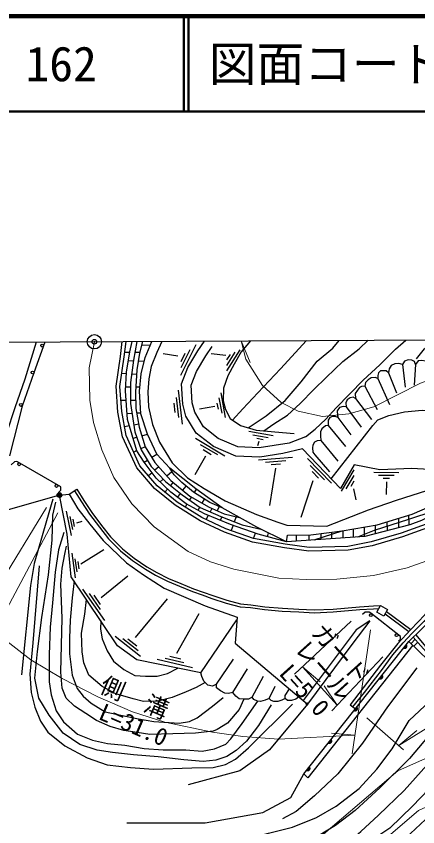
# Model space of a CAD drawing. Units: millimetres at full size, sheet at 1:1000; details may follow other scales. Extents: x 40000 to 680000, y 20000 to 380000.
# Drawn here: x 100171 to 142306, y 294861 to 380000 of the extents above; entities that cross this region are included whole.
import ezdxf
from ezdxf.enums import TextEntityAlignment as Align

# ---------------------------------------------------------------- set-up
doc = ezdxf.new("R2010")
doc.units = ezdxf.units.MM
doc.header["$LTSCALE"] = 1000
doc.header["$PDMODE"] = 32
doc.header["$PDSIZE"] = 500
doc.linetypes.add('CHAIN', pattern=[18.5, 12, -1.5, 3.5, -1.5])
for name, color, linetype, lineweight in [('M-BGD', 7, 'Continuous', 25), ('M-BGD-EXST', 7, 'Continuous', 25), ('M-BMK', 2, 'CHAIN', 13), ('M-BMK-OTRS', 5, 'Continuous', 25), ('M-BMK-SRVR', 3, 'Continuous', 25), ('M-STR-HTXT', 7, 'Continuous', 13), ('M-TTL', 2, 'Continuous', 140), ('M-TTL-LINE', 7, 'Continuous', 50)]:
    doc.layers.add(name, color=color, linetype=linetype, lineweight=lineweight)
doc.layers.add('M-OTRS', color=6, linetype='Continuous')
doc.layers.add('M-TTL-TXT', color=7, linetype='Continuous')
doc.styles.add('ＭＳ ゴシック', font='')
doc.styles.get('ＭＳ ゴシック').set_extended_font_data('MS Gothic')

msp = doc.modelspace()

# ---------------------------------------------------------------- hatches: boundary and pattern name
at = {"layer": 'M-BGD'}
for points in [[(141145, 314044), (140758, 313552, 0.84072)], [(138611, 310843), (138224, 310351, 0.84072)], [(135954, 307486), (135567, 306994, 0.84072)], [(133258, 304079), (132871, 303587, 0.84072)], [(130976, 301195), (130589, 300704, 0.84072)]]:
    msp.add_hatch(color=256, dxfattribs=at).paths.add_polyline_path(points)
at = {"layer": 'M-BGD-EXST'}
msp.add_hatch(color=256, dxfattribs=at).paths.add_polyline_path([(104484, 329580, 1), (104923, 329819, 1)])

# ---------------------------------------------------------------- linework, layer by layer
at = {"layer": 'M-BGD'}
for p, q in [((113335, 345477), (114246, 345445)), ((119001, 345475), (117395, 342249)), ((118401, 344942), (117458, 343050)), ((123633, 344957), (122238, 342753)), ((111560, 344727), (112095, 344725)), ((112622, 344723), (113135, 344721)), ((117133, 344310), (115595, 344538)), ((117880, 344570), (117442, 343689)), ((122178, 344360), (120619, 344544)), ((123119, 344707), (122244, 343325)), ((122605, 344456), (122251, 343897)), ((112456, 343779), (111942, 343802)), ((113594, 343728), (112971, 343756)), ((111249, 342490), (111737, 342462)), ((112289, 342430), (112803, 342400)), ((111648, 341060), (112176, 341064)), ((112725, 341067), (113144, 341070)), ((117148, 340721), (117586, 337143)), ((116941, 339945), (117198, 337846)), ((121444, 339901), (121731, 338292)), ((121654, 340433), (122112, 337866)), ((111693, 339641), (111158, 339642)), ((112713, 339639), (112176, 339640)), ((116712, 339347), (116831, 338371)), ((121007, 339009), (119393, 338738)), ((121234, 339370), (121351, 338718)), ((111787, 338269), (112334, 338300)), ((112814, 338327), (113230, 338351)), ((112042, 336958), (111535, 336866)), ((113025, 337137), (112525, 337046)), ((124571, 336429), (127137, 335959)), ((112433, 335687), (112827, 335795)), ((113346, 335938), (113959, 336107)), ((118973, 335669), (122072, 333827)), ((124996, 336046), (126604, 335751)), ((125420, 335663), (126071, 335544)), ((113691, 334773), (113255, 334573)), ((119461, 335030), (121278, 333950)), ((125637, 335346), (125479, 334888)), ((112827, 334376), (112495, 334223)), ((114390, 333670), (114916, 334004)), ((120049, 333801), (118911, 331838)), ((119793, 334484), (120639, 333981)), ((113597, 333167), (113934, 333381)), ((125576, 333399), (129167, 333700)), ((126343, 333162), (128450, 333339)), ((126931, 332910), (127912, 332993)), ((130727, 333549), (133241, 330967)), ((114429, 332054), (114054, 331735)), ((115143, 332663), (114719, 332302)), ((115980, 331707), (116513, 332168)), ((127394, 332515), (126733, 328605)), ((131031, 332806), (132507, 331292)), ((131211, 332192), (131897, 331487)), ((134294, 330103), (135624, 332347)), ((137696, 332105), (140304, 332069)), ((115262, 331086), (115596, 331375)), ((131277, 331208), (130039, 327348)), ((134801, 330369), (135634, 331775)), ((135307, 330634), (135644, 331204)), ((138178, 331799), (139813, 331776)), ((138661, 331492), (139323, 331483)), ((116626, 331044), (116354, 330710)), ((117657, 330203), (117999, 330655)), ((135546, 330364), (135789, 329202)), ((139007, 331101), (138998, 329759)), ((116042, 330327), (115780, 330005)), ((117096, 329464), (117402, 329868)), ((118548, 329511), (118348, 329193)), ((119048, 330310), (118842, 329981)), ((118070, 328748), (117881, 328446)), ((119694, 328849), (119942, 329269)), ((105423, 328018), (105949, 325439)), ((119254, 328105), (119446, 328429)), ((120703, 328303), (120517, 327944)), ((121456, 328500), (121257, 328055)), ((105794, 327452), (106073, 326081)), ((106106, 327174), (106260, 326417)), ((106527, 326770), (107106, 326961)), ((120326, 327578), (120094, 327131)), ((121614, 327051), (121751, 327398)), ((123237, 327432), (123047, 326886)), ((140271, 327254), (140300, 326280)), ((141399, 326567), (141379, 327589)), ((122923, 326530), (122726, 325965)), ((135524, 326140), (135539, 325274)), ((136706, 325354), (136711, 326348)), ((137868, 325645), (137884, 326554)), ((139113, 325971), (139093, 326897)), ((125071, 325148), (125265, 325690)), ((126535, 325325), (126640, 325728)), ((129558, 325513), (129557, 324862)), ((130915, 324955), (130907, 325531)), ((131426, 324991), (134361, 325936)), ((132181, 325043), (132186, 325670)), ((133265, 325802), (133245, 325116)), ((134453, 325952), (134449, 325199)), ((106004, 323605), (106353, 320997)), ((106951, 322466), (109355, 323973)), ((106335, 323016), (106521, 321629)), ((106627, 322717), (106730, 321952)), ((109074, 318929), (111898, 321215)), ((107133, 319825), (109440, 316519)), ((107832, 319348), (108984, 317697)), ((108315, 319179), (108992, 318209)), ((112689, 314752), (116058, 318790)), ((117018, 313083), (119380, 317262)), ((138868, 317227), (141385, 315376)), ((139019, 317489), (141589, 315598)), ((142099, 315033), (143637, 313155)), ((110561, 314882), (113214, 312793)), ((111368, 314628), (112950, 313383)), ((111880, 314607), (112809, 313875)), ((142033, 314556), (141595, 314104)), ((141836, 314778), (143448, 312956)), ((141891, 313819), (142303, 314250)), ((114974, 312477), (118676, 311596)), ((115813, 312585), (117771, 312119)), ((116286, 312781), (117437, 312507)), ((135225, 307658), (135757, 307236))]:
    msp.add_line(p, q, dxfattribs=at)
for points in [[(102279, 345771), (101077, 341893), (100010, 338859), (99153, 336198), (98455, 334190), (98104, 331357), (97245, 326521), (96752, 322437), (96036, 317782), (95236, 313375), (94605, 309283)], [(103182, 345776), (102033, 342537), (100778, 339038), (99469, 333818)], [(144095, 326544), (140694, 325325), (137524, 324386), (135008, 323912), (130887, 323794), (128334, 324148), (124969, 324760), (122009, 325792), (119463, 326984), (116837, 328628), (114676, 330388), (112815, 332571), (111317, 335824), (110844, 338426), (110651, 341125), (111096, 344260), (111297, 345821)], [(143943, 326914), (140570, 325705), (137430, 324776), (134965, 324311), (130909, 324195), (128397, 324543), (125071, 325148), (122160, 326162), (119655, 327336), (117071, 328954), (114956, 330675), (113155, 332789), (111702, 335946), (111242, 338476), (111053, 341111), (111493, 344206), (111701, 345824)], [(128541, 324792), (125568, 325582), (122645, 326629), (119915, 327746), (118013, 328779), (116382, 329997), (114865, 331472), (113597, 333167), (112837, 334343), (112340, 335997), (111830, 337637), (111623, 340659), (111747, 342616), (112097, 344738), (112353, 345827)], [(112823, 345830), (112465, 343857), (112176, 341515), (112176, 339338), (112631, 336356), (113292, 334468), (114326, 332718), (115817, 331140), (117568, 329735), (119471, 328412), (121638, 327442), (123872, 326561), (125838, 326123)], [(113429, 345833), (113102, 344594), (112829, 342847), (112692, 340499), (112733, 338779), (113076, 336848), (113691, 334773), (114729, 333136), (116395, 331232), (118403, 329595), (120410, 328434), (121995, 327725), (123590, 327349)], [(128541, 324792), (125418, 326330), (121763, 328368), (119001, 330343), (116276, 332518), (114916, 334004), (113959, 336107), (113237, 338230), (113102, 340608), (113266, 342424), (113703, 344157), (114412, 345839)], [(115453, 345844), (114927, 344690), (114336, 343190), (114095, 341909), (113974, 340552), (114061, 338982), (114477, 337121), (115211, 335271), (116551, 333101), (118139, 331514), (119898, 330377), (122087, 329090), (125399, 327663), (127618, 326855), (128564, 326528), (132761, 326425), (137137, 328145), (140079, 329159), (144144, 330453)], [(145316, 332293), (141673, 332486), (138319, 332365), (135641, 332871), (134194, 330404), (130216, 334554), (128162, 334054), (125720, 333668), (123208, 333791), (120854, 334792), (119063, 336214), (117974, 338005), (117636, 339243), (117513, 341402), (118181, 343105), (119217, 344861), (119920, 345869)], [(124768, 345897), (123777, 344740), (123042, 343457), (122377, 342244), (121910, 340938), (121887, 339609), (122143, 338687), (122622, 337738), (123696, 337015), (125353, 336525), (127313, 336350), (129320, 336187)], [(130626, 345929), (127918, 342974), (125516, 340439), (123940, 338768), (122862, 337576)], [(124524, 336770), (126387, 338028), (128404, 339652), (130066, 341612), (131747, 343778), (133391, 345140), (134044, 345948)], [(126151, 336454), (127214, 337173), (128619, 338098), (129962, 339308), (131413, 340793), (132702, 342053), (134432, 343723), (136142, 345049), (137102, 345966)], [(130530, 335829), (131545, 336608), (132655, 337689), (133726, 338868), (136566, 341766), (138317, 343391), (139971, 345030), (141049, 345988)], [(142169, 344003), (143000, 345065), (143846, 346003)], [(130530, 335829), (128808, 335166), (125666, 334672), (123435, 334781), (121370, 335659), (119824, 336886), (118901, 338404), (118629, 339405), (118524, 341241), (119083, 342666), (120059, 344320), (120740, 345298)], [(140701, 343433), (140316, 343514), (139911, 343495), (139500, 343315), (139320, 342954), (139251, 342543), (140073, 340453)], [(142058, 343416), (141971, 343738), (141691, 343862), (141286, 343893), (140907, 343763), (140701, 343433), (140994, 341038)], [(143448, 343264), (143408, 343553), (143166, 343752), (142680, 343826), (142332, 343789), (142058, 343416), (141915, 341243)], [(139251, 342543), (138992, 342744), (138695, 342758), (138392, 342744), (138195, 342526), (138131, 342258), (138110, 341941), (139329, 339203)], [(138110, 341941), (137835, 342053), (137400, 342029), (137086, 341820), (136828, 341538), (136747, 341159), (138053, 338685)], [(136747, 341159), (136408, 341094), (136175, 340990), (135973, 340732), (135723, 340377), (135763, 339845), (137464, 337643)], [(135763, 339845), (135513, 339972), (135214, 339932), (134900, 339706), (134763, 339392), (134806, 338957), (136383, 336837)], [(134806, 338957), (134479, 339010), (134098, 338901), (133849, 338542), (133889, 338109), (133901, 337847), (135299, 336037)], [(133218, 331422), (137597, 336998), (138122, 337613), (139279, 338073), (140918, 338448), (142750, 338630), (144143, 338566), (146322, 337946), (147844, 337250), (148947, 337217), (150587, 337175), (151594, 337035)], [(133901, 337847), (133664, 337967), (133341, 337955), (133068, 337834), (132905, 337557), (132905, 337296), (132905, 337012), (134738, 334793)], [(132905, 337012), (132611, 336968), (132228, 336673), (132083, 336353), (132083, 335913), (132131, 335429), (133924, 333280)], [(132131, 335429), (131753, 335391), (131479, 335255), (131293, 334952), (131244, 334668), (131278, 334224), (131508, 333926), (133039, 332152)], [(104605, 329985), (104859, 330219), (104864, 330562), (100320, 333202), (100167, 333240), (99975, 333211), (99647, 332878)], [(121763, 328368), (120492, 328912), (118785, 330018), (117556, 331014), (116750, 331819), (116276, 332518)], [(104703, 329700), (105743, 329801), (106535, 330327)], [(119553, 311017), (112823, 312391), (110804, 313863), (105951, 321112), (105528, 325606), (104703, 329700)], [(105743, 329801), (106641, 328266), (107880, 326637), (109308, 324914), (111733, 322574), (113534, 321308), (115686, 319920), (119984, 318082), (123342, 316866), (123139, 314149), (130744, 307728)], [(106285, 330161), (107004, 328979), (107850, 327710), (108894, 326315), (109838, 325123), (111108, 323842), (112372, 322820), (113719, 321927), (114769, 321307), (116033, 320675), (117312, 320131), (118673, 319563), (119681, 319207), (120707, 318854), (122190, 318366), (123659, 317968), (124747, 317885), (126228, 317673), (128080, 317519), (129824, 317436), (131437, 317341), (133433, 317436), (136227, 317672), (137667, 317753), (138211, 317785)], [(106535, 330327), (107257, 329140), (108095, 327883), (109131, 326498), (110063, 325322), (111309, 324065), (112550, 323063), (113878, 322181), (114913, 321570), (116159, 320948), (117428, 320407), (118780, 319843), (119780, 319491), (120802, 319138), (122276, 318653), (123710, 318265), (124780, 318183), (126261, 317972), (128100, 317818), (129840, 317736), (131438, 317642), (133413, 317736), (136206, 317972), (137650, 318053), (138391, 318097)], [(104003, 329273), (103345, 327005), (102040, 322526), (101676, 320196), (100739, 310819)], [(126912, 307678), (125608, 305515), (124348, 303870), (123247, 302858), (122254, 302235), (121127, 301865), (119793, 301732), (117747, 301895), (115065, 302206), (112463, 302428), (110279, 302652), (108648, 302907), (106837, 303520), (105081, 304692), (103615, 306591), (102538, 308386), (102136, 310454), (102387, 313268), (102866, 316858), (103556, 321323), (103940, 324953), (104000, 327587), (104327, 328956)], [(136010, 325306), (137754, 326032), (141365, 327186), (144022, 328031), (144929, 328190)], [(105151, 325785), (104605, 323938), (104271, 321615), (103971, 318377), (103742, 315826), (103620, 312958), (103620, 310080), (103833, 308713), (104367, 307025), (105132, 305900), (106590, 304603), (108171, 303946), (109753, 303626), (111566, 303430), (113610, 303093), (115600, 302951), (117952, 302932), (119676, 302808), (120974, 303039), (122165, 303554), (122680, 304087), (123871, 305703), (125522, 308051)], [(167481, 324811), (165272, 325365), (162439, 325617), (160148, 325550), (157924, 325312), (154090, 324312), (152046, 323350), (149921, 322108), (146775, 320060), (145091, 318697), (143059, 317121), (141589, 315598), (140222, 314109), (138404, 311825), (135225, 307658)], [(135491, 307447), (136709, 308980), (138490, 311288), (139672, 312908), (140770, 314181), (141700, 315211), (142976, 316472), (144418, 317706), (145696, 318754), (147599, 320197), (149583, 321471), (151289, 322448), (153644, 323713), (155366, 324264), (156895, 324728), (159394, 325214), (161242, 325243), (163012, 325243), (164927, 325089), (167017, 324672), (167454, 324571)], [(141368, 314325), (142664, 315581), (143659, 316565), (145643, 318293), (147282, 319477), (148839, 320524), (150024, 321254), (151111, 321902), (152341, 322539), (153466, 323141), (154989, 323689), (156763, 324338), (158171, 324621), (159464, 324825), (161539, 324958), (163044, 324905), (164735, 324764), (166072, 324498), (167425, 324305)], [(124050, 308257), (123563, 307178), (122330, 305739), (121258, 305064), (120835, 304893), (119876, 304814), (118976, 304702), (116601, 304637), (114180, 304570), (112849, 304757), (111477, 304983), (110040, 305395), (108602, 306021), (107483, 306766), (106280, 307543), (105402, 308381), (104989, 309419), (104856, 311109), (104976, 316770), (104857, 320330), (105003, 322020), (105256, 323510), (105442, 324335)], [(102595, 322267), (101922, 314181), (101599, 310883), (101731, 308983), (102120, 307441), (102735, 305970), (103501, 304815), (105277, 303362), (107629, 302118), (109705, 301357), (112150, 301103), (114571, 300919), (118614, 301058), (120828, 301104), (122120, 301404), (123181, 301980), (124541, 303155), (129151, 307752)], [(106238, 320684), (106049, 318918), (105843, 316561), (105772, 314681), (105747, 313010), (106028, 310777), (106562, 309388), (107190, 308596), (108029, 307843), (109488, 306939), (111158, 306588), (113013, 306215), (114594, 305929), (117262, 305738), (118354, 305936), (119163, 306304), (120766, 307547), (121886, 308442)], [(119981, 310030), (119064, 309481), (117992, 309033), (116517, 308442), (115016, 308047), (113514, 308023), (112449, 308297), (110632, 308842), (109179, 309583), (107797, 310782), (107248, 312092), (107088, 313230), (107024, 315208), (107359, 317203), (107542, 318735)], [(140283, 314368), (140495, 314581), (140506, 314850), (137371, 317295), (137205, 317393), (136785, 317393), (136500, 317166)], [(109052, 316480), (109000, 315611), (109174, 314616), (109710, 313342), (110384, 312250), (111453, 311379), (112627, 310763), (113743, 310693), (114975, 310693), (116056, 310961), (117142, 311510)], [(137288, 316479), (135506, 314139), (130744, 307728), (126755, 302937), (123651, 300726), (118202, 299269)], [(121169, 309843), (120769, 309641), (120269, 309742), (119869, 310142), (119655, 310630), (119553, 311017), (123322, 316601)], [(137288, 316479), (135858, 315531), (130289, 308112)], [(111767, 295287), (119996, 295263), (126060, 296345), (128972, 297932), (130359, 300415), (141368, 314325), (143403, 312356), (146679, 311185)], [(141784, 313922), (130780, 299992), (130359, 300415)], [(122912, 308960), (122458, 308871), (122052, 308907), (121592, 309128), (121193, 309449), (121169, 309843), (122957, 312483)], [(124921, 308482), (124533, 308257), (124050, 308257), (123562, 308298), (123216, 308566), (122912, 308960), (124425, 311445)], [(142223, 311558), (139112, 307462), (136507, 303645), (133901, 300434), (131473, 298108), (129551, 296465), (128109, 295706)], [(88369, 290458), (91527, 289250), (94295, 288704), (97882, 288704), (101858, 288860), (105718, 289328), (109889, 290146), (113086, 290964), (116088, 291627), (120142, 292445), (122910, 293185), (126629, 294204), (129163, 294828), (131667, 295846), (133756, 297030), (136153, 298866), (138025, 300914), (139618, 303063), (141414, 306021), (143564, 308043), (146473, 310572)], [(126723, 308352), (126307, 308144), (125801, 308032), (125493, 308053), (125099, 308220), (124921, 308482), (126125, 310688)], [(128374, 308352), (128024, 308144), (127638, 308010), (127214, 308010), (126931, 308129), (126723, 308352), (127348, 309630)], [(129809, 308517), (129512, 308255), (129073, 308129), (128649, 308136), (128374, 308352), (128404, 308642), (128838, 309337)], [(148401, 309631), (146727, 307945), (143872, 304945), (141441, 302036), (138335, 298965), (135720, 296569), (133663, 294993), (131875, 293908), (131210, 293556)], [(130556, 290989), (132947, 291984), (134601, 292882), (136334, 294358), (138172, 296094), (140870, 298664), (143240, 301335), (145736, 304107), (147682, 306484), (149144, 308198)], [(150556, 307064), (148674, 305085), (146790, 302722), (144327, 299711), (141757, 297015), (139364, 294725), (138117, 293860), (136386, 292716)], [(152658, 305344), (150619, 303306), (148495, 301099), (146692, 299275), (144219, 296832), (143115, 295637), (141003, 293672), (139687, 292426), (138354, 291526), (137367, 290851), (135610, 289902), (134583, 289444)]]:
    msp.add_lwpolyline(points, dxfattribs=at)
for points in [[(147871, 330623), (147272, 329921), (146075, 328782), (142689, 327032), (141459, 326583), (136768, 325358), (128541, 324792), (128622, 325501), (131072, 325533), (134361, 325936), (138056, 326584), (141732, 327696), (145117, 329162)], [(138391, 318097), (139125, 317672), (138732, 316991), (137997, 317415)]]:
    msp.add_lwpolyline(points, close=True, dxfattribs=at)
for centre in [(102892, 345404), (101887, 342572), (100666, 339167), (100480, 332936), (104394, 330661), (137384, 317092), (140090, 314983)]:
    msp.add_circle(centre, 150, dxfattribs=at)
at = {"layer": 'M-BGD-EXST'}
msp.add_line((104703, 329700), (83614, 323698), dxfattribs=at)
msp.add_circle((104703, 329700), 250, dxfattribs=at)
at = {"layer": 'M-BMK'}
msp.add_lwpolyline([(144565, 323267), (141183, 322060), (137666, 321251), (133822, 320871), (130601, 320838), (127723, 320990), (123008, 321919), (120557, 322684), (118219, 323763), (114639, 326367), (112313, 328778), (110416, 331533), (109142, 334469), (108274, 337329), (107889, 339671), (107835, 343080), (108374, 345805)], dxfattribs=at)
at = {"layer": 'M-BMK-OTRS'}
msp.add_line((71356, 345598), (214975, 346401), dxfattribs=at)
at = {"layer": 'M-BMK-SRVR'}
msp.add_circle((108374, 345805), 750, dxfattribs=at)
at = {"layer": 'M-OTRS'}
msp.add_point((108374, 345805), dxfattribs=at)
at = {"layer": 'M-STR-HTXT'}
for p, q in [((123788, 345891), (124701, 343612)), ((103354, 328403), (95550, 315626)), ((104554, 327844), (97296, 314248)), ((135300, 316459), (129356, 310874)), ((137350, 315541), (135404, 302521)), ((138638, 312712), (133289, 307033)), ((130195, 311663), (133846, 307625)), ((130195, 311663), (132079, 310088)), ((133846, 307625), (132469, 309657)), ((140817, 302949), (136960, 306297)), ((140308, 303391), (142193, 304964)), ((135699, 304493), (133254, 304708))]:
    msp.add_line(p, q, dxfattribs=at)
for points in [[(211936, 336068), (168228, 343366), (161650, 343973), (155946, 344108), (151276, 343722), (145355, 342462), (142596, 341450), (137681, 338964), (135089, 338220), (132323, 337964), (129771, 338520), (127988, 339411), (126018, 341226), (124255, 343991), (123788, 345891)], [(97874, 315332), (101717, 312391), (104996, 310446), (108732, 308497), (112366, 306946), (115758, 305850), (120771, 304816), (123933, 304327), (127686, 304078), (135699, 304493)], [(210539, 306555), (175199, 314098), (166371, 314044), (161937, 313334), (154346, 311113), (149112, 308861), (140308, 303391)], [(69629, 274953), (118716, 282386), (140230, 300721), (152239, 306102), (154879, 306966), (157098, 307653), (158895, 308185), (162867, 309035), (166541, 309463), (172100, 309612), (177614, 309334), (182266, 308466), (184500, 307862), (187074, 306960), (200906, 301228), (207509, 295528), (227586, 262090), (242963, 256793), (259828, 264241), (252105, 295027), (251261, 296144), (211337, 302440)], [(70427, 269882), (120102, 277473), (142378, 296575), (156081, 302801), (161943, 304226), (166724, 305035), (176041, 305165), (180191, 304750), (184496, 303844), (188917, 302518), (194027, 300264), (200763, 297126)]]:
    msp.add_lwpolyline(points, dxfattribs=at)
at = {"layer": 'M-TTL'}
msp.add_line((680000, 380000), (40000, 380000), dxfattribs=at)
at = {"layer": 'M-TTL-LINE'}
for p, q in [((117750, 380000), (117750, 370000)), ((118250, 380000), (118250, 370000)), ((40000, 370000), (680000, 370000))]:
    msp.add_line(p, q, dxfattribs=at)

# ---------------------------------------------------------------- texts
at = {"layer": 'M-STR-HTXT', "style": 'ＭＳ ゴシック'}
for s, rotation, p in [('ガード', 312.121, (130638, 314826)), ('レール', 312.121, (128860, 313139)), ('L=5.0', 312.121, (127248, 310542)), ('側\u3000溝', 336.89, (108580, 308562)), ('L=31.0', 336.89, (108467, 305700))]:
    msp.add_text(s, height=1833, rotation=rotation, dxfattribs=at).set_placement(p, align=Align.BOTTOM_LEFT)
at = {"layer": 'M-TTL-TXT', "style": 'ＭＳ ゴシック'}
for s, p in [('162', (101142, 375000)), ('図面コード', (120380, 375000))]:
    msp.add_text(s, height=3666, dxfattribs=at).set_placement(p, align=Align.MIDDLE_LEFT)

doc.saveas('drawing.dxf')
